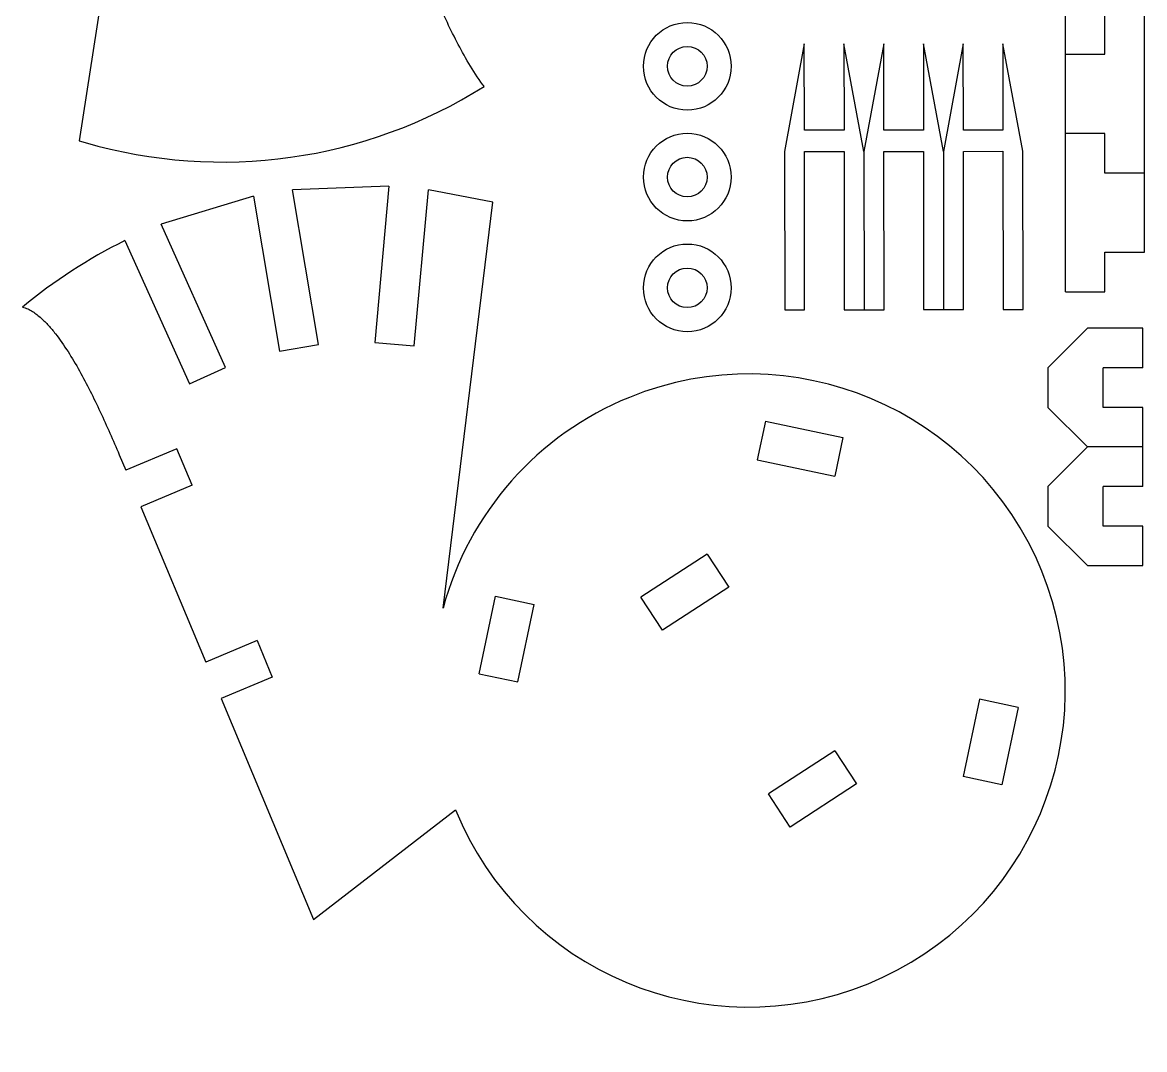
# Model space of a CAD drawing. Header units: inches. Extents: x -280 to 881, y -160 to 980.
# Drawn here: x 484.5 to 803.6, y -159.9 to 132.1 of the extents above; entities that cross this region are included whole.
import ezdxf

# ---------------------------------------------------------------- set-up
doc = ezdxf.new("R2010")
doc.units = ezdxf.units.IN
doc.header["$MEASUREMENT"] = 0
doc.layers.add('Capa 1', color=7, linetype='Continuous')

# ---------------------------------------------------------------- blocks, each defined once
blk = doc.blocks.new('block 431')
at = {"layer": 'Capa 1', "color": 7, "lineweight": 25, "true_color": 0xffffff}
blk.add_lwpolyline([(701.27, 50.43), (706.94, 50.44)], dxfattribs=at)
blk = doc.blocks.new('block 432')
at = {"layer": 'Capa 1', "color": 7, "lineweight": 25, "true_color": 0xffffff}
blk.add_lwpolyline([(718.19, 50.45), (729.53, 50.46)], dxfattribs=at)
blk = doc.blocks.new('block 433')
at = {"layer": 'Capa 1', "color": 7, "lineweight": 25, "true_color": 0xffffff}
blk.add_lwpolyline([(740.78, 50.47), (752.12, 50.48)], dxfattribs=at)
blk = doc.blocks.new('block 434')
at = {"layer": 'Capa 1', "color": 7, "lineweight": 25, "true_color": 0xffffff}
blk.add_lwpolyline([(763.37, 50.5), (769.04, 50.5)], dxfattribs=at)
blk = doc.blocks.new('block 435')
at = {"layer": 'Capa 1', "color": 7, "lineweight": 25, "true_color": 0xffffff}
blk.add_lwpolyline([(706.9, 95.44), (718.15, 95.45)], dxfattribs=at)
blk = doc.blocks.new('block 436')
at = {"layer": 'Capa 1', "color": 7, "lineweight": 25, "true_color": 0xffffff}
blk.add_lwpolyline([(729.49, 95.46), (740.74, 95.47)], dxfattribs=at)
blk = doc.blocks.new('block 437')
at = {"layer": 'Capa 1', "color": 7, "lineweight": 25, "true_color": 0xffffff}
blk.add_lwpolyline([(752.08, 95.48), (763.33, 95.5)], dxfattribs=at)
blk = doc.blocks.new('block 438')
at = {"layer": 'Capa 1', "color": 7, "lineweight": 25, "true_color": 0xffffff}
blk.add_lwpolyline([(763.32, 101.53), (752.07, 101.51)], dxfattribs=at)
blk = doc.blocks.new('block 439')
at = {"layer": 'Capa 1', "color": 7, "lineweight": 25, "true_color": 0xffffff}
blk.add_lwpolyline([(740.73, 101.5), (729.48, 101.49)], dxfattribs=at)
blk = doc.blocks.new('block 440')
at = {"layer": 'Capa 1', "color": 7, "lineweight": 25, "true_color": 0xffffff}
blk.add_lwpolyline([(718.14, 101.48), (706.89, 101.47)], dxfattribs=at)
blk = doc.blocks.new('block 445')
at = {"layer": 'Capa 1', "color": 7, "lineweight": 25, "true_color": 0xffffff}
blk.add_lwpolyline([(604.14, -34.43), (618.33, 81.05)], dxfattribs=at)
blk = doc.blocks.new('block 451')
at = {"layer": 'Capa 1', "color": 7, "lineweight": 25, "true_color": 0xffffff}
blk.add_lwpolyline([(701.23, 95.43), (701.27, 50.43)], dxfattribs=at)
blk = doc.blocks.new('block 452')
at = {"layer": 'Capa 1', "color": 7, "lineweight": 25, "true_color": 0xffffff}
blk.add_lwpolyline([(706.94, 50.44), (706.9, 95.44)], dxfattribs=at)
blk = doc.blocks.new('block 453')
at = {"layer": 'Capa 1', "color": 7, "lineweight": 25, "true_color": 0xffffff}
blk.add_lwpolyline([(706.89, 101.47), (706.86, 126.03)], dxfattribs=at)
blk = doc.blocks.new('block 454')
at = {"layer": 'Capa 1', "color": 7, "lineweight": 25, "true_color": 0xffffff}
blk.add_lwpolyline([(718.11, 126.04), (718.14, 101.48)], dxfattribs=at)
blk = doc.blocks.new('block 455')
at = {"layer": 'Capa 1', "color": 7, "lineweight": 25, "true_color": 0xffffff}
blk.add_lwpolyline([(718.15, 95.45), (718.19, 50.45)], dxfattribs=at)
blk = doc.blocks.new('block 456')
at = {"layer": 'Capa 1', "color": 7, "lineweight": 25, "true_color": 0xffffff}
blk.add_lwpolyline([(723.82, 95.45), (723.86, 50.45)], dxfattribs=at)
blk = doc.blocks.new('block 460')
at = {"layer": 'Capa 1', "color": 7, "lineweight": 25, "true_color": 0xffffff}
blk.add_lwpolyline([(706.86, 126.03), (701.23, 95.43)], dxfattribs=at)
blk = doc.blocks.new('block 462')
at = {"layer": 'Capa 1', "color": 7, "lineweight": 25, "true_color": 0xffffff}
blk.add_lwpolyline([(723.82, 95.45), (718.11, 126.04)], dxfattribs=at)
blk = doc.blocks.new('block 463')
at = {"layer": 'Capa 1', "color": 7, "lineweight": 25, "true_color": 0xffffff}
blk.add_lwpolyline([(729.53, 50.46), (729.49, 95.46)], dxfattribs=at)
blk = doc.blocks.new('block 464')
at = {"layer": 'Capa 1', "color": 7, "lineweight": 25, "true_color": 0xffffff}
blk.add_lwpolyline([(729.48, 101.49), (729.45, 126.05)], dxfattribs=at)
blk = doc.blocks.new('block 465')
at = {"layer": 'Capa 1', "color": 7, "lineweight": 25, "true_color": 0xffffff}
blk.add_lwpolyline([(740.7, 126.06), (740.73, 101.5)], dxfattribs=at)
blk = doc.blocks.new('block 466')
at = {"layer": 'Capa 1', "color": 7, "lineweight": 25, "true_color": 0xffffff}
blk.add_lwpolyline([(740.74, 95.47), (740.78, 50.47)], dxfattribs=at)
blk = doc.blocks.new('block 467')
at = {"layer": 'Capa 1', "color": 7, "lineweight": 25, "true_color": 0xffffff}
blk.add_lwpolyline([(746.41, 95.48), (746.45, 50.48)], dxfattribs=at)
blk = doc.blocks.new('block 472')
at = {"layer": 'Capa 1', "color": 7, "lineweight": 25, "true_color": 0xffffff}
blk.add_lwpolyline([(729.45, 126.05), (723.82, 95.45)], dxfattribs=at)
blk = doc.blocks.new('block 474')
at = {"layer": 'Capa 1', "color": 7, "lineweight": 25, "true_color": 0xffffff}
blk.add_lwpolyline([(746.41, 95.48), (740.7, 126.06)], dxfattribs=at)
blk = doc.blocks.new('block 477')
at = {"layer": 'Capa 1', "color": 7, "lineweight": 25, "true_color": 0xffffff}
blk.add_lwpolyline([(752.12, 50.48), (752.08, 95.48)], dxfattribs=at)
blk = doc.blocks.new('block 478')
at = {"layer": 'Capa 1', "color": 7, "lineweight": 25, "true_color": 0xffffff}
blk.add_lwpolyline([(752.07, 101.51), (752.04, 126.08)], dxfattribs=at)
blk = doc.blocks.new('block 479')
at = {"layer": 'Capa 1', "color": 7, "lineweight": 25, "true_color": 0xffffff}
blk.add_lwpolyline([(763.29, 126.09), (763.32, 101.53)], dxfattribs=at)
blk = doc.blocks.new('block 480')
at = {"layer": 'Capa 1', "color": 7, "lineweight": 25, "true_color": 0xffffff}
blk.add_lwpolyline([(763.33, 95.5), (763.37, 50.5)], dxfattribs=at)
blk = doc.blocks.new('block 481')
at = {"layer": 'Capa 1', "color": 7, "lineweight": 25, "true_color": 0xffffff}
blk.add_lwpolyline([(769.04, 50.5), (769, 95.5)], dxfattribs=at)
blk = doc.blocks.new('block 484')
at = {"layer": 'Capa 1', "color": 7, "lineweight": 25, "true_color": 0xffffff}
blk.add_lwpolyline([(752.04, 126.08), (746.41, 95.48)], dxfattribs=at)
blk = doc.blocks.new('block 485')
at = {"layer": 'Capa 1', "color": 7, "lineweight": 25, "true_color": 0xffffff}
blk.add_lwpolyline([(769, 95.5), (763.29, 126.09)], dxfattribs=at)
blk = doc.blocks.new('block 487')
at = {"layer": 'Capa 1', "color": 7, "lineweight": 25, "true_color": 0xffffff}
blk.add_lwpolyline([(567.31, -122.9), (607.68, -91.76)], dxfattribs=at)
blk = doc.blocks.new('block 552')
at = {"layer": 'Capa 1', "color": 7, "lineweight": 25, "true_color": 0xffffff}
blk.add_open_spline([(607.68, -91.76), (626.42, -137.8), (678.93, -159.93), (724.97, -141.19), (771.01, -122.45), (793.14, -69.94), (774.4, -23.9), (755.66, 22.14), (703.15, 44.27), (657.11, 25.53), (631.05, 14.92), (611.45, -7.26), (604.14, -34.43)], degree=3, knots=[0, 0, 0, 0, 1, 1, 1, 2, 2, 2, 3, 3, 3, 4, 4, 4, 4], dxfattribs=at)
blk = doc.blocks.new('block 576')
at = {"layer": 'Capa 1', "color": 7, "lineweight": 25, "true_color": 0xffffff}
blk.add_open_spline([(484.54, 51.21), (485.09, 51.08), (485.59, 50.89), (486.06, 50.67), (486.54, 50.45), (486.99, 50.2), (487.42, 49.93), (488.28, 49.4), (489.07, 48.77), (489.82, 48.1), (490.57, 47.43), (491.28, 46.71), (491.96, 45.96), (492.64, 45.21), (493.29, 44.43), (493.92, 43.62), (495.18, 42), (496.36, 40.29), (497.5, 38.53), (498.62, 36.76), (499.71, 34.93), (500.75, 33.06), (501.79, 31.19), (502.8, 29.29), (503.79, 27.34), (504.77, 25.41), (505.73, 23.44), (506.66, 21.44), (508.53, 17.45), (510.32, 13.37), (512.06, 9.22)], degree=3, knots=[0, 0, 0, 0, 1, 1, 1, 2, 2, 2, 3, 3, 3, 4, 4, 4, 5, 5, 5, 6, 6, 6, 7, 7, 7, 8, 8, 8, 9, 9, 9, 10, 10, 10, 10], dxfattribs=at)
blk = doc.blocks.new('block 2')
at = {"layer": 'Capa 1'}
for name in ['block 460', 'block 453', 'block 454', 'block 462', 'block 472', 'block 464', 'block 465', 'block 474', 'block 484', 'block 478', 'block 479', 'block 485', 'block 440', 'block 439', 'block 438', 'block 451', 'block 435', 'block 452', 'block 455', 'block 456', 'block 436', 'block 463', 'block 466', 'block 467', 'block 437', 'block 477', 'block 480', 'block 481', 'block 445', 'block 576', 'block 431', 'block 432', 'block 433', 'block 434', 'block 552', 'block 487']:
    blk.add_blockref(name, (0, 0), dxfattribs=at)
blk = doc.blocks.new('block 1043')
at = {"layer": 'Capa 1', "color": 7, "lineweight": 25, "true_color": 0xffffff}
blk.add_lwpolyline([(763, -84.63), (752, -82.29)], dxfattribs=at)
blk = doc.blocks.new('block 1044')
at = {"layer": 'Capa 1', "color": 7, "lineweight": 25, "true_color": 0xffffff}
blk.add_lwpolyline([(614.4, -53.04), (625.41, -55.38)], dxfattribs=at)
blk = doc.blocks.new('block 1045')
at = {"layer": 'Capa 1', "color": 7, "lineweight": 25, "true_color": 0xffffff}
blk.add_lwpolyline([(787.35, -22.32), (803.1, -22.32)], dxfattribs=at)
blk = doc.blocks.new('block 1046')
at = {"layer": 'Capa 1', "color": 7, "lineweight": 25, "true_color": 0xffffff}
blk.add_lwpolyline([(803.1, -11.07), (791.85, -11.07)], dxfattribs=at)
blk = doc.blocks.new('block 1047')
at = {"layer": 'Capa 1', "color": 7, "lineweight": 25, "true_color": 0xffffff}
blk.add_lwpolyline([(767.68, -62.62), (756.68, -60.28)], dxfattribs=at)
blk = doc.blocks.new('block 1048')
at = {"layer": 'Capa 1', "color": 7, "lineweight": 25, "true_color": 0xffffff}
blk.add_lwpolyline([(619.08, -31.03), (630.09, -33.37)], dxfattribs=at)
blk = doc.blocks.new('block 1049')
at = {"layer": 'Capa 1', "color": 7, "lineweight": 25, "true_color": 0xffffff}
blk.add_lwpolyline([(803.1, 0.18), (791.85, 0.18)], dxfattribs=at)
blk = doc.blocks.new('block 1050')
at = {"layer": 'Capa 1', "color": 7, "lineweight": 25, "true_color": 0xffffff}
blk.add_lwpolyline([(803.1, 11.43), (787.35, 11.43)], dxfattribs=at)
blk = doc.blocks.new('block 1051')
at = {"layer": 'Capa 1', "color": 7, "lineweight": 25, "true_color": 0xffffff}
blk.add_lwpolyline([(512.06, 9.22), (513.9, 4.83)], dxfattribs=at)
blk = doc.blocks.new('block 1052')
at = {"layer": 'Capa 1', "color": 7, "lineweight": 25, "true_color": 0xffffff}
blk.add_lwpolyline([(518.24, -5.55), (536.71, -49.73)], dxfattribs=at)
blk = doc.blocks.new('block 1053')
at = {"layer": 'Capa 1', "color": 7, "lineweight": 25, "true_color": 0xffffff}
blk.add_lwpolyline([(541.05, -60.1), (567.31, -122.9)], dxfattribs=at)
blk = doc.blocks.new('block 1055')
at = {"layer": 'Capa 1', "color": 7, "lineweight": 25, "true_color": 0xffffff}
blk.add_lwpolyline([(803.1, 22.68), (791.85, 22.68)], dxfattribs=at)
blk = doc.blocks.new('block 1056')
at = {"layer": 'Capa 1', "color": 7, "lineweight": 25, "true_color": 0xffffff}
blk.add_lwpolyline([(803.1, 33.93), (791.85, 33.93)], dxfattribs=at)
blk = doc.blocks.new('block 1057')
at = {"layer": 'Capa 1', "color": 7, "lineweight": 25, "true_color": 0xffffff}
blk.add_lwpolyline([(584.71, 41.16), (595.92, 40.14)], dxfattribs=at)
blk = doc.blocks.new('block 1058')
at = {"layer": 'Capa 1', "color": 7, "lineweight": 25, "true_color": 0xffffff}
blk.add_lwpolyline([(693.49, 7.81), (715.5, 3.13)], dxfattribs=at)
blk = doc.blocks.new('block 1059')
at = {"layer": 'Capa 1', "color": 7, "lineweight": 25, "true_color": 0xffffff}
blk.add_lwpolyline([(513.69, 70.12), (532, 29.42)], dxfattribs=at)
blk = doc.blocks.new('block 1060')
at = {"layer": 'Capa 1', "color": 7, "lineweight": 25, "true_color": 0xffffff}
blk.add_lwpolyline([(551.24, -43.65), (555.58, -54.03)], dxfattribs=at)
blk = doc.blocks.new('block 1061')
at = {"layer": 'Capa 1', "color": 7, "lineweight": 25, "true_color": 0xffffff}
blk.add_lwpolyline([(532.77, 0.52), (528.43, 10.9)], dxfattribs=at)
blk = doc.blocks.new('block 1065')
at = {"layer": 'Capa 1', "color": 7, "lineweight": 25, "true_color": 0xffffff}
blk.add_lwpolyline([(557.6, 38.69), (568.69, 40.55)], dxfattribs=at)
blk = doc.blocks.new('block 1066')
at = {"layer": 'Capa 1', "color": 7, "lineweight": 25, "true_color": 0xffffff}
blk.add_lwpolyline([(803.1, 45.18), (787.35, 45.18)], dxfattribs=at)
blk = doc.blocks.new('block 1067')
at = {"layer": 'Capa 1', "color": 7, "lineweight": 25, "true_color": 0xffffff}
blk.add_lwpolyline([(781.1, 55.58), (792.35, 55.58)], dxfattribs=at)
blk = doc.blocks.new('block 1068')
at = {"layer": 'Capa 1', "color": 7, "lineweight": 25, "true_color": 0xffffff}
blk.add_lwpolyline([(792.35, 66.83), (803.6, 66.83)], dxfattribs=at)
blk = doc.blocks.new('block 1069')
at = {"layer": 'Capa 1', "color": 7, "lineweight": 25, "true_color": 0xffffff}
blk.add_lwpolyline([(695.83, 18.81), (717.84, 14.13)], dxfattribs=at)
blk = doc.blocks.new('block 1070')
at = {"layer": 'Capa 1', "color": 7, "lineweight": 25, "true_color": 0xffffff}
blk.add_lwpolyline([(542.26, 34.04), (523.95, 74.74)], dxfattribs=at)
blk = doc.blocks.new('block 1071')
at = {"layer": 'Capa 1', "color": 7, "lineweight": 25, "true_color": 0xffffff}
blk.add_lwpolyline([(588.75, 85.6), (561.32, 84.56)], dxfattribs=at)
blk = doc.blocks.new('block 1072')
at = {"layer": 'Capa 1', "color": 7, "lineweight": 25, "true_color": 0xffffff}
blk.add_lwpolyline([(803.6, 89.33), (792.35, 89.33)], dxfattribs=at)
blk = doc.blocks.new('block 1073')
at = {"layer": 'Capa 1', "color": 7, "lineweight": 25, "true_color": 0xffffff}
blk.add_lwpolyline([(618.33, 81.05), (599.96, 84.58)], dxfattribs=at)
blk = doc.blocks.new('block 1074')
at = {"layer": 'Capa 1', "color": 7, "lineweight": 25, "true_color": 0xffffff}
blk.add_lwpolyline([(550.22, 82.7), (557.6, 38.69)], dxfattribs=at)
blk = doc.blocks.new('block 1078')
at = {"layer": 'Capa 1', "color": 7, "lineweight": 25, "true_color": 0xffffff}
blk.add_lwpolyline([(792.35, 100.58), (781.1, 100.58)], dxfattribs=at)
blk = doc.blocks.new('block 1079')
at = {"layer": 'Capa 1', "color": 7, "lineweight": 25, "true_color": 0xffffff}
blk.add_lwpolyline([(702.83, -96.64), (696.7, -87.2)], dxfattribs=at)
blk = doc.blocks.new('block 1080')
at = {"layer": 'Capa 1', "color": 7, "lineweight": 25, "true_color": 0xffffff}
blk.add_lwpolyline([(666.51, -40.71), (660.38, -31.27)], dxfattribs=at)
blk = doc.blocks.new('block 1081')
at = {"layer": 'Capa 1', "color": 7, "lineweight": 25, "true_color": 0xffffff}
blk.add_lwpolyline([(568.69, 40.55), (561.32, 84.56)], dxfattribs=at)
blk = doc.blocks.new('block 1082')
at = {"layer": 'Capa 1', "color": 7, "lineweight": 25, "true_color": 0xffffff}
blk.add_lwpolyline([(588.75, 85.6), (584.71, 41.16)], dxfattribs=at)
blk = doc.blocks.new('block 1084')
at = {"layer": 'Capa 1', "color": 7, "lineweight": 25, "true_color": 0xffffff}
blk.add_lwpolyline([(781.1, 123.08), (792.35, 123.08)], dxfattribs=at)
blk = doc.blocks.new('block 1086')
at = {"layer": 'Capa 1', "color": 7, "lineweight": 25, "true_color": 0xffffff}
blk.add_lwpolyline([(679.25, -19.02), (685.38, -28.45)], dxfattribs=at)
blk = doc.blocks.new('block 1087')
at = {"layer": 'Capa 1', "color": 7, "lineweight": 25, "true_color": 0xffffff}
blk.add_lwpolyline([(715.57, -74.95), (721.7, -84.38)], dxfattribs=at)
blk = doc.blocks.new('block 1090')
at = {"layer": 'Capa 1', "color": 7, "lineweight": 25, "true_color": 0xffffff}
blk.add_lwpolyline([(595.92, 40.14), (599.96, 84.58)], dxfattribs=at)
blk = doc.blocks.new('block 1093')
at = {"layer": 'Capa 1', "color": 7, "lineweight": 25, "true_color": 0xffffff}
blk.add_lwpolyline([(776.1, -11.07), (787.35, -22.32)], dxfattribs=at)
blk = doc.blocks.new('block 1100')
at = {"layer": 'Capa 1', "color": 7, "lineweight": 25, "true_color": 0xffffff}
blk.add_lwpolyline([(550.22, 82.7), (523.95, 74.74)], dxfattribs=at)
blk = doc.blocks.new('block 1101')
at = {"layer": 'Capa 1', "color": 7, "lineweight": 25, "true_color": 0xffffff}
blk.add_lwpolyline([(776.1, 22.68), (787.35, 11.43)], dxfattribs=at)
blk = doc.blocks.new('block 1104')
at = {"layer": 'Capa 1', "color": 7, "lineweight": 25, "true_color": 0xffffff}
blk.add_lwpolyline([(614.4, -53.04), (619.08, -31.03)], dxfattribs=at)
blk = doc.blocks.new('block 1105')
at = {"layer": 'Capa 1', "color": 7, "lineweight": 25, "true_color": 0xffffff}
blk.add_lwpolyline([(625.41, -55.38), (630.09, -33.37)], dxfattribs=at)
blk = doc.blocks.new('block 1106')
at = {"layer": 'Capa 1', "color": 7, "lineweight": 25, "true_color": 0xffffff}
blk.add_lwpolyline([(532, 29.42), (542.26, 34.04)], dxfattribs=at)
blk = doc.blocks.new('block 1109')
at = {"layer": 'Capa 1', "color": 7, "lineweight": 25, "true_color": 0xffffff}
blk.add_lwpolyline([(528.43, 10.9), (513.9, 4.83)], dxfattribs=at)
blk = doc.blocks.new('block 1110')
at = {"layer": 'Capa 1', "color": 7, "lineweight": 25, "true_color": 0xffffff}
blk.add_lwpolyline([(695.83, 18.81), (693.49, 7.81)], dxfattribs=at)
blk = doc.blocks.new('block 1111')
at = {"layer": 'Capa 1', "color": 7, "lineweight": 25, "true_color": 0xffffff}
blk.add_lwpolyline([(532.77, 0.52), (518.24, -5.55)], dxfattribs=at)
blk = doc.blocks.new('block 1121')
at = {"layer": 'Capa 1', "color": 7, "lineweight": 25, "true_color": 0xffffff}
blk.add_lwpolyline([(717.84, 14.13), (715.5, 3.13)], dxfattribs=at)
blk = doc.blocks.new('block 1122')
at = {"layer": 'Capa 1', "color": 7, "lineweight": 25, "true_color": 0xffffff}
blk.add_lwpolyline([(551.24, -43.65), (536.71, -49.73)], dxfattribs=at)
blk = doc.blocks.new('block 1128')
at = {"layer": 'Capa 1', "color": 7, "lineweight": 25, "true_color": 0xffffff}
blk.add_lwpolyline([(679.25, -19.02), (660.38, -31.27)], dxfattribs=at)
blk = doc.blocks.new('block 1129')
at = {"layer": 'Capa 1', "color": 7, "lineweight": 25, "true_color": 0xffffff}
blk.add_lwpolyline([(555.58, -54.03), (541.05, -60.1)], dxfattribs=at)
blk = doc.blocks.new('block 1134')
at = {"layer": 'Capa 1', "color": 7, "lineweight": 25, "true_color": 0xffffff}
blk.add_lwpolyline([(776.1, 33.93), (776.1, 22.68)], dxfattribs=at)
blk = doc.blocks.new('block 1135')
at = {"layer": 'Capa 1', "color": 7, "lineweight": 25, "true_color": 0xffffff}
blk.add_lwpolyline([(776.1, 0.18), (776.1, -11.07)], dxfattribs=at)
blk = doc.blocks.new('block 1140')
at = {"layer": 'Capa 1', "color": 7, "lineweight": 25, "true_color": 0xffffff}
blk.add_lwpolyline([(781.1, 55.58), (781.1, 168.08)], dxfattribs=at)
blk = doc.blocks.new('block 1141')
at = {"layer": 'Capa 1', "color": 7, "lineweight": 25, "true_color": 0xffffff}
blk.add_lwpolyline([(791.85, -11.07), (791.85, 0.18)], dxfattribs=at)
blk = doc.blocks.new('block 1142')
at = {"layer": 'Capa 1', "color": 7, "lineweight": 25, "true_color": 0xffffff}
blk.add_lwpolyline([(791.85, 22.68), (791.85, 33.93)], dxfattribs=at)
blk = doc.blocks.new('block 1143')
at = {"layer": 'Capa 1', "color": 7, "lineweight": 25, "true_color": 0xffffff}
blk.add_lwpolyline([(792.35, 55.58), (792.35, 66.83)], dxfattribs=at)
blk = doc.blocks.new('block 1144')
at = {"layer": 'Capa 1', "color": 7, "lineweight": 25, "true_color": 0xffffff}
blk.add_lwpolyline([(792.35, 89.33), (792.35, 100.58)], dxfattribs=at)
blk = doc.blocks.new('block 1145')
at = {"layer": 'Capa 1', "color": 7, "lineweight": 25, "true_color": 0xffffff}
blk.add_lwpolyline([(792.35, 123.08), (792.35, 134.33)], dxfattribs=at)
blk = doc.blocks.new('block 1147')
at = {"layer": 'Capa 1', "color": 7, "lineweight": 25, "true_color": 0xffffff}
blk.add_lwpolyline([(756.68, -60.28), (752, -82.29)], dxfattribs=at)
blk = doc.blocks.new('block 1148')
at = {"layer": 'Capa 1', "color": 7, "lineweight": 25, "true_color": 0xffffff}
blk.add_lwpolyline([(787.35, 45.18), (776.1, 33.93)], dxfattribs=at)
blk = doc.blocks.new('block 1149')
at = {"layer": 'Capa 1', "color": 7, "lineweight": 25, "true_color": 0xffffff}
blk.add_lwpolyline([(685.38, -28.45), (666.51, -40.71)], dxfattribs=at)
blk = doc.blocks.new('block 1152')
at = {"layer": 'Capa 1', "color": 7, "lineweight": 25, "true_color": 0xffffff}
blk.add_lwpolyline([(803.1, -22.32), (803.1, -11.07)], dxfattribs=at)
blk = doc.blocks.new('block 1153')
at = {"layer": 'Capa 1', "color": 7, "lineweight": 25, "true_color": 0xffffff}
blk.add_lwpolyline([(803.1, 0.18), (803.1, 22.68)], dxfattribs=at)
blk = doc.blocks.new('block 1154')
at = {"layer": 'Capa 1', "color": 7, "lineweight": 25, "true_color": 0xffffff}
blk.add_lwpolyline([(803.1, 33.93), (803.1, 45.18)], dxfattribs=at)
blk = doc.blocks.new('block 1155')
at = {"layer": 'Capa 1', "color": 7, "lineweight": 25, "true_color": 0xffffff}
blk.add_lwpolyline([(803.6, 66.83), (803.6, 156.83)], dxfattribs=at)
blk = doc.blocks.new('block 1157')
at = {"layer": 'Capa 1', "color": 7, "lineweight": 25, "true_color": 0xffffff}
blk.add_lwpolyline([(767.68, -62.62), (763, -84.63)], dxfattribs=at)
blk = doc.blocks.new('block 1158')
at = {"layer": 'Capa 1', "color": 7, "lineweight": 25, "true_color": 0xffffff}
blk.add_lwpolyline([(787.35, 11.43), (776.1, 0.18)], dxfattribs=at)
blk = doc.blocks.new('block 1164')
at = {"layer": 'Capa 1', "color": 7, "lineweight": 25, "true_color": 0xffffff}
blk.add_lwpolyline([(715.57, -74.95), (696.7, -87.2)], dxfattribs=at)
blk = doc.blocks.new('block 1165')
at = {"layer": 'Capa 1', "color": 7, "lineweight": 25, "true_color": 0xffffff}
blk.add_lwpolyline([(721.7, -84.38), (702.83, -96.64)], dxfattribs=at)
blk = doc.blocks.new('block 1186')
at = {"layer": 'Capa 1', "color": 7, "lineweight": 25, "true_color": 0xffffff}
blk.add_open_spline([(513.69, 70.12), (503.28, 64.96), (493.5, 58.62), (484.54, 51.21)], degree=3, dxfattribs=at)
blk = doc.blocks.new('block 1188')
at = {"layer": 'Capa 1', "color": 7, "lineweight": 25, "true_color": 0xffffff}
blk.add_open_spline([(686.05, 56.67), (686.05, 63.55), (680.47, 69.14), (673.59, 69.14), (666.7, 69.14), (661.12, 63.55), (661.12, 56.67), (661.12, 49.79), (666.7, 44.21), (673.59, 44.21), (680.47, 44.21), (686.05, 49.79), (686.05, 56.67), (686.05, 56.67), (686.05, 56.67), (686.05, 56.67)], degree=3, knots=[0, 0, 0, 0, 1, 1, 1, 2, 2, 2, 3, 3, 3, 4, 4, 4, 5, 5, 5, 5], dxfattribs=at)
blk = doc.blocks.new('block 1189')
at = {"layer": 'Capa 1', "color": 7, "lineweight": 25, "true_color": 0xffffff}
blk.add_open_spline([(686.05, 88.17), (686.05, 95.05), (680.47, 100.64), (673.59, 100.64), (666.7, 100.64), (661.12, 95.05), (661.12, 88.17), (661.12, 81.29), (666.7, 75.71), (673.59, 75.71), (680.47, 75.71), (686.05, 81.29), (686.05, 88.17), (686.05, 88.17), (686.05, 88.17), (686.05, 88.17)], degree=3, knots=[0, 0, 0, 0, 1, 1, 1, 2, 2, 2, 3, 3, 3, 4, 4, 4, 5, 5, 5, 5], dxfattribs=at)
blk = doc.blocks.new('block 1190')
at = {"layer": 'Capa 1', "color": 7, "lineweight": 25, "true_color": 0xffffff}
blk.add_open_spline([(686.05, 119.67), (686.05, 126.55), (680.47, 132.14), (673.59, 132.14), (666.7, 132.14), (661.12, 126.55), (661.12, 119.67), (661.12, 112.79), (666.7, 107.21), (673.59, 107.21), (680.47, 107.21), (686.05, 112.79), (686.05, 119.67), (686.05, 119.67), (686.05, 119.67), (686.05, 119.67)], degree=3, knots=[0, 0, 0, 0, 1, 1, 1, 2, 2, 2, 3, 3, 3, 4, 4, 4, 5, 5, 5, 5], dxfattribs=at)
blk = doc.blocks.new('block 1194')
at = {"layer": 'Capa 1', "color": 7, "lineweight": 25, "true_color": 0xffffff}
blk.add_open_spline([(679.21, 56.67), (679.21, 59.78), (676.69, 62.3), (673.59, 62.3), (670.48, 62.3), (667.96, 59.78), (667.96, 56.67), (667.96, 53.57), (670.48, 51.05), (673.59, 51.05), (676.69, 51.05), (679.21, 53.56), (679.21, 56.67), (679.21, 56.67), (679.21, 56.67), (679.21, 56.67)], degree=3, knots=[0, 0, 0, 0, 1, 1, 1, 2, 2, 2, 3, 3, 3, 4, 4, 4, 5, 5, 5, 5], dxfattribs=at)
blk = doc.blocks.new('block 1195')
at = {"layer": 'Capa 1', "color": 7, "lineweight": 25, "true_color": 0xffffff}
blk.add_open_spline([(679.21, 88.17), (679.21, 91.28), (676.69, 93.8), (673.59, 93.8), (670.48, 93.8), (667.96, 91.28), (667.96, 88.17), (667.96, 85.07), (670.48, 82.55), (673.59, 82.55), (676.69, 82.55), (679.21, 85.06), (679.21, 88.17), (679.21, 88.17), (679.21, 88.17), (679.21, 88.17)], degree=3, knots=[0, 0, 0, 0, 1, 1, 1, 2, 2, 2, 3, 3, 3, 4, 4, 4, 5, 5, 5, 5], dxfattribs=at)
blk = doc.blocks.new('block 1196')
at = {"layer": 'Capa 1', "color": 7, "lineweight": 25, "true_color": 0xffffff}
blk.add_open_spline([(679.21, 119.67), (679.21, 122.78), (676.69, 125.3), (673.59, 125.3), (670.48, 125.3), (667.96, 122.78), (667.96, 119.67), (667.96, 116.57), (670.48, 114.05), (673.59, 114.05), (676.69, 114.05), (679.21, 116.56), (679.21, 119.67), (679.21, 119.67), (679.21, 119.67), (679.21, 119.67)], degree=3, knots=[0, 0, 0, 0, 1, 1, 1, 2, 2, 2, 3, 3, 3, 4, 4, 4, 5, 5, 5, 5], dxfattribs=at)
blk = doc.blocks.new('block 577')
at = {"layer": 'Capa 1'}
for name in ['block 1140', 'block 1155', 'block 1145', 'block 1190', 'block 1196', 'block 1084', 'block 1189', 'block 1078', 'block 1144', 'block 1195', 'block 1072', 'block 1071', 'block 1081', 'block 1082', 'block 1090', 'block 1073', 'block 1100', 'block 1074', 'block 1070', 'block 1186', 'block 1059', 'block 1188', 'block 1068', 'block 1143', 'block 1194', 'block 1067', 'block 1148', 'block 1066', 'block 1154', 'block 1065', 'block 1057', 'block 1106', 'block 1134', 'block 1056', 'block 1142', 'block 1101', 'block 1055', 'block 1153', 'block 1110', 'block 1069', 'block 1121', 'block 1109', 'block 1061', 'block 1158', 'block 1050', 'block 1051', 'block 1058', 'block 1111', 'block 1135', 'block 1049', 'block 1141', 'block 1052', 'block 1093', 'block 1046', 'block 1152', 'block 1128', 'block 1086', 'block 1045', 'block 1149', 'block 1104', 'block 1048', 'block 1080', 'block 1105', 'block 1122', 'block 1060', 'block 1129', 'block 1044', 'block 1053', 'block 1147', 'block 1047', 'block 1157', 'block 1164', 'block 1087', 'block 1043', 'block 1165', 'block 1079']:
    blk.add_blockref(name, (0, 0), dxfattribs=at)
blk = doc.blocks.new('block 1202')
at = {"layer": 'Capa 1', "color": 7, "lineweight": 25, "true_color": 0xffffff}
blk.add_lwpolyline([(516.81, 202.53), (500.71, 98.49)], dxfattribs=at)
blk = doc.blocks.new('block 1203')
at = {"layer": 'Capa 1', "color": 7, "lineweight": 25, "true_color": 0xffffff}
blk.add_lwpolyline([(500.71, 98.49), (502.37, 98)], dxfattribs=at)
blk = doc.blocks.new('block 1208')
at = {"layer": 'Capa 1', "color": 7, "lineweight": 25, "true_color": 0xffffff}
blk.add_open_spline([(502.37, 98), (540.72, 86.85), (582.02, 92.65), (615.81, 113.94)], degree=3, dxfattribs=at)
blk = doc.blocks.new('block 1212')
at = {"layer": 'Capa 1', "color": 7, "lineweight": 25, "true_color": 0xffffff}
blk.add_open_spline([(615.81, 113.94), (615.69, 114.1), (615.57, 114.26), (615.45, 114.43), (613.97, 116.45), (612.67, 118.48), (611.46, 120.51), (610.24, 122.55), (609.12, 124.59), (608.05, 126.65), (606.98, 128.71), (605.97, 130.79), (604.99, 132.88), (604.01, 134.96), (603.08, 137.07), (602.16, 139.18), (600.34, 143.41), (598.62, 147.69), (596.97, 152.01)], degree=3, knots=[0, 0, 0, 0, 1, 1, 1, 2, 2, 2, 3, 3, 3, 4, 4, 4, 5, 5, 5, 6, 6, 6, 6], dxfattribs=at)
blk = doc.blocks.new('block 1200')
at = {"layer": 'Capa 1'}
for name in ['block 1202', 'block 1212', 'block 1208', 'block 1203']:
    blk.add_blockref(name, (0, 0), dxfattribs=at)

msp = doc.modelspace()

# ---------------------------------------------------------------- block references
at = {"layer": 'Capa 1'}
for name in ['block 2', 'block 1200', 'block 577']:
    msp.add_blockref(name, (0, 0), dxfattribs=at)

doc.saveas('drawing.dxf')
